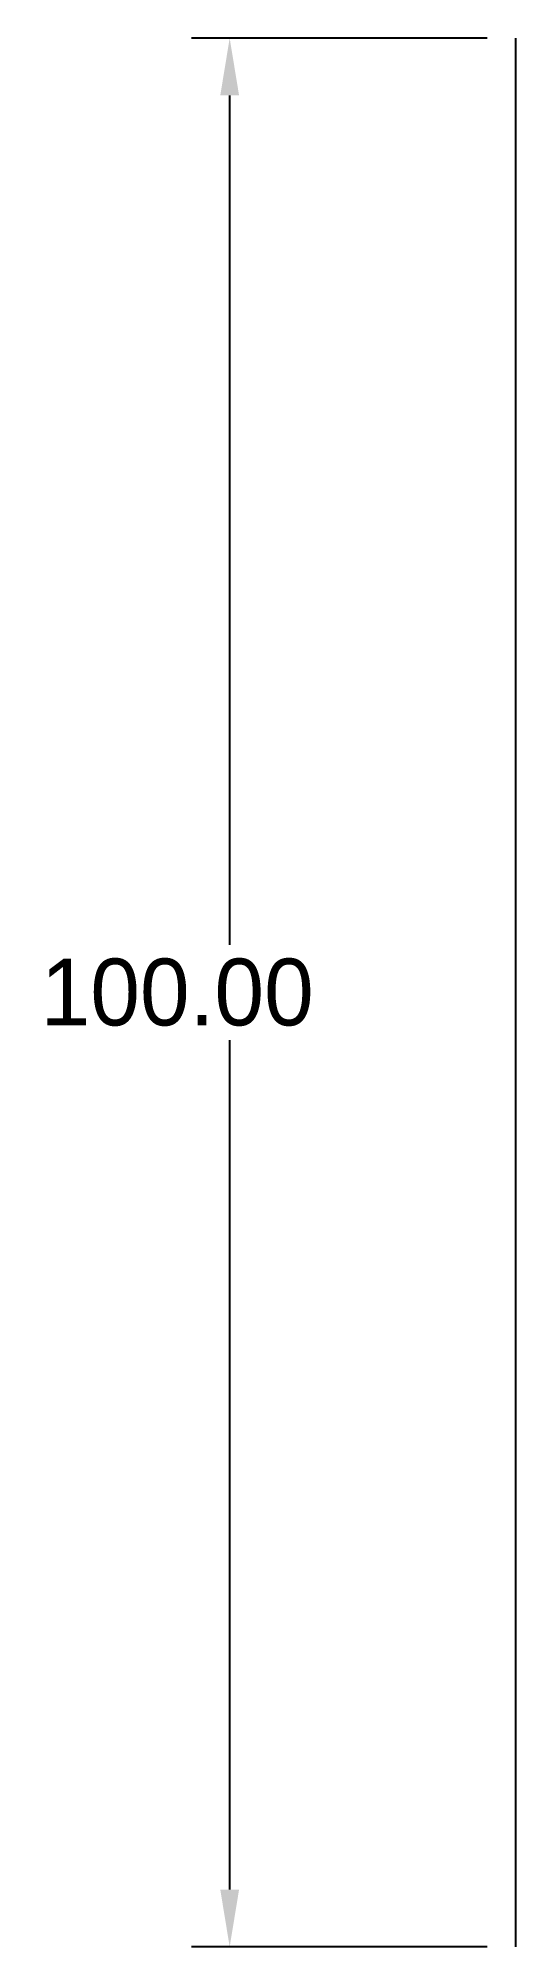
# Model space of a CAD drawing. Header units: millimetres. Extents: x -25 to 0, y 0 to 100.
import ezdxf

# ---------------------------------------------------------------- set-up
doc = ezdxf.new("R2010")
doc.units = ezdxf.units.MM
doc.dimstyles.new('ENGINE_MM', dxfattribs={"dimtxt": 3.5, "dimasz": 3, "dimexe": 2, "dimexo": 1.5, "dimgap": 1, "dimtad": 1, "dimtih": 1, "dimtoh": 1, "dimzin": 0, "dimdsep": 46, "dimcen": 2.5, "dimazin": 3, "dimtfac": 1, "dimtofl": 0, "dimtmove": 0, "dimatfit": 3})

msp = doc.modelspace()

# ---------------------------------------------------------------- linework, layer by layer
msp.add_line((0, 0), (0, 100))

# ---------------------------------------------------------------- dimensions: what is measured, and where the dimension line sits
msp.add_linear_dim(base=(-15, 0), p1=(0, 0), p2=(0, 100), angle=90, dimstyle='ENGINE_MM').render()

doc.saveas('drawing.dxf')
